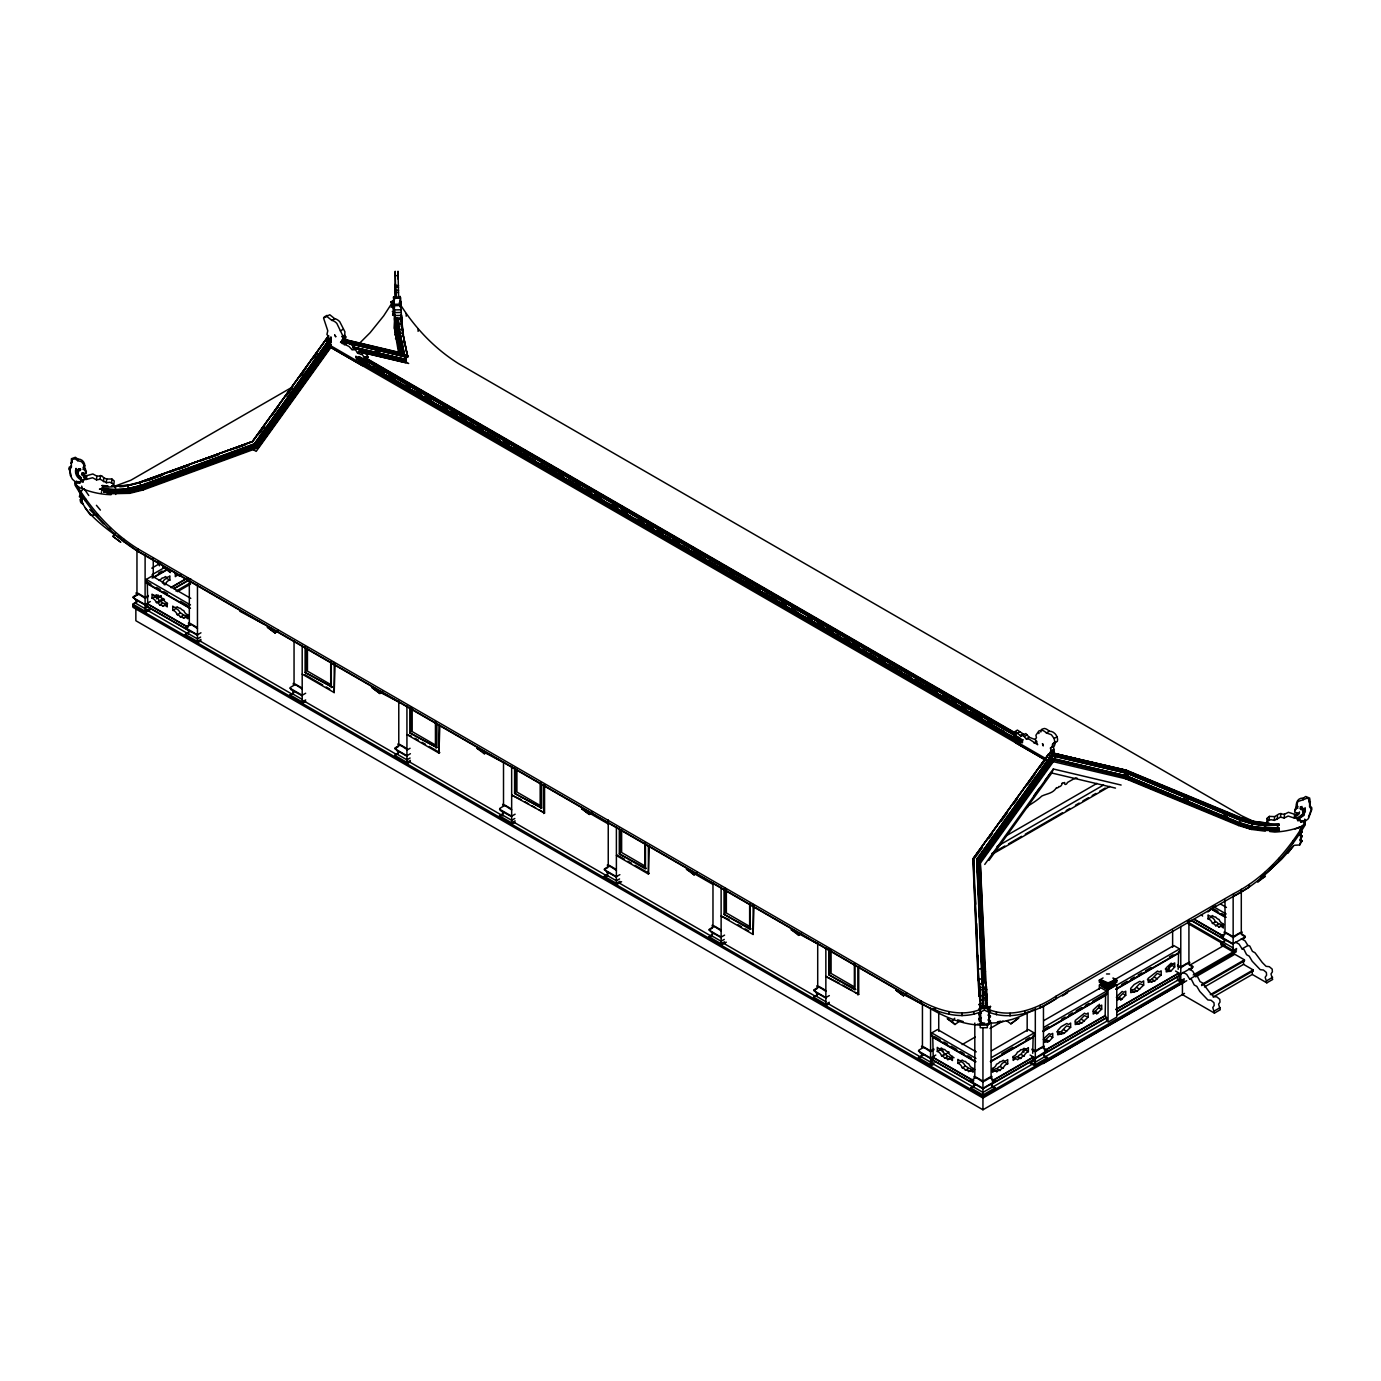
<?xml version="1.0" encoding="UTF-8"?>
<svg xmlns="http://www.w3.org/2000/svg" width="1381" height="1381" viewBox="0 0 1381 1381"><rect width="100%" height="100%" fill="white"/><g stroke="black" fill="none" stroke-linecap="round" stroke-linejoin="round"><path stroke-width="1.5" d="M395.726 297.398L395.208 271.28L395.398 296.932L393.55 296.984L393.706 303.078A72.036 2.572 88.6 0 0 394.603 320.392M398.401 297.226L398.643 298.141L398.004 271.211L397.97 278.91M401.232 314.816L401.595 319.598L400.559 297.761L393.689 298.313L393.55 296.984M985.844 989.711L985.602 1005.92L985.361 1000.258M1046.263 760.551L1015.95 743.047L1014.638 740.527L1022.492 742.581L1022.492 741.165L1018.764 738.127C1016.83 738.265 1011.375 732.5 1013.844 732.793L1015.881 732.016L1020.991 736.108L1022.924 735.244L1026.238 738.904L1029.208 739.18L1037.683 744.722L1035.215 739.059L1036.458 737.817L1035.923 735.244L1038.875 730.963L1041.395 730.169A9.771 5.645 60 0 1 1046.384 732.931L1049.301 731.257C1054.135 730.842 1058.675 736.694 1057.38 741.304L1052.581 744.135L1052.184 746.741L1050.475 748.036L1051.321 752.714L1049.836 752.593L1049.836 756.598M1055.481 742.46L1054.376 745.913L1050.475 748.036M980.924 1008.268L980.147 989.676L986.655 989.521L987.432 1008.113L980.786 1007.871A72.036 2.572 88.6 0 1 979.664 998.843L979.319 984.325M400.49 298.089L400.076 296.328L400.214 302.922A72.036 2.572 88.6 0 0 400.421 307.583M101.78 488.425L101.624 490.151L115.452 491.291L115.538 486.164L127.898 485.18L139.93 482.142L253.051 441.368M1299.452 811.924L1299.331 813.53L1294.601 812.097L1295.637 808.834L1297.916 808.075L1296.327 806.625C1295.758 802.223 1298.226 797.631 1303.301 798.114L1305.718 796.474L1309.706 798.114L1309.585 806.918L1311.76 809.577L1308.394 818.657L1304.51 821.799L1303.077 820.59L1301.161 821.125L1301.075 822.178L1302.991 821.643L1305.149 823.956L1300.729 826.753A72.036 58.762 4.3 0 1 1274.767 832.053L1269.674 831.5L1275.647 829.429L1278.53 825.234C1275.578 824.233 1264.133 825.475 1268.155 820.866L1270.848 819.675L1274.335 820.383L1280.515 817.155L1284.175 818.018L1288.145 816.05L1294.342 818.07A2.831 2.313 4.3 0 1 1297.657 820.728L1299.935 820.538L1301.075 822.178M1295.602 809.836L1295.758 807.229L1298.036 806.452M1053.013 753.232L1126.637 770.322L1240.794 817.587L1253.016 821.246L1265.6 822.852L1265.151 831.155L1251.6 829.429L1238.653 825.545L1125.826 778.832L1126.447 777.451L1239.189 824.129C1251.963 828.859 1265.807 830.602 1279.238 829.066C1265.652 830.378 1251.928 828.79 1239.12 824.008L1126.309 776.916L1052.477 759.291L978.974 861.571L1052.477 758.273L978.559 861.14L979.284 878.316M395.398 296.932L395.674 298.434M982.754 983.186L982.582 981.891L982.806 1005.989L982.789 982.668L985.585 982.599L985.792 985.136M985.43 990.142L985.43 1000.276L985.861 986.293M394.793 320.875L393.982 298.244M70.172 469.471L70.051 471.094L69.05 468.901L71.294 467.52L71.415 465.915L69.171 467.279L70.293 475.306L72.485 479.328L76.369 482.66L77.802 481.52L79.718 482.142L79.632 483.212L76.784 482.987L75.575 484.783L79.994 487.786A72.036 58.762 4.3 0 0 105.957 494.415L111.05 494.726L105.06 491.74L102.194 487.407C105.129 486.578 116.556 488.339 112.552 483.557L109.859 482.245L106.372 482.746L100.192 479.224L96.532 479.898L92.562 477.74L86.364 479.431A2.831 2.313 4.3 0 0 83.067 481.917L80.788 481.624L79.632 483.212M985.274 982.668L980.251 861.865L1053.34 760.154M71.294 467.52L71.415 458.716L75.403 457.284L77.819 459.044C82.705 458.889 85.743 463.395 84.552 467.9L82.964 469.264L85.242 470.144L86.278 473.459L81.548 474.65L86.451 478.378A2.831 2.313 4.3 0 0 83.153 480.864L83.067 481.917M77.819 474.011L78.406 471.508L77.699 475.634L82.929 480.553C77.595 479.172 74.108 473.7 76.024 468.401L76.835 474.512L80.53 477.843M75.713 485.404L75.99 481.641M84.483 465.466L81.479 461.651L77.699 460.667L77.819 459.044M76.283 483.73L76.49 481.054M78.596 476.842L78.717 475.219L81.358 477.861M78.268 473.131L77.854 471.111L80.288 470.403L80.426 468.78M83.43 474.339L83.55 472.716M84.362 466.899L84.483 465.293L83.084 467.658L85.363 468.539L85.277 471.145M86.364 479.431L86.658 475.685L92.855 473.976L96.825 476.134L101.987 475.927L103.782 477.912L103.489 481.676M96.532 479.898L96.825 476.134M100.192 479.224L100.485 475.461M106.372 482.746L106.665 479L103.782 477.912M111.637 482.798L111.913 479.034L106.665 479M113.846 485.145L114.209 480.933L111.913 479.034M1266.86 822.385L1267.085 818.173L1269.363 816.395L1274.628 816.62L1279.289 813.772L1284.468 814.255L1288.438 812.304L1294.636 814.307A2.831 2.313 4.3 0 1 1297.795 815.895M1269.087 820.141L1269.363 816.395M1274.335 820.383L1274.628 816.62M1277.218 819.434L1277.511 815.688M1280.515 817.155L1280.808 813.392M1284.175 818.018L1284.468 814.255M1294.342 818.07L1294.636 814.307M1305.097 807.574L1304.165 815.256L1297.95 819.365L1303.181 814.704L1303.025 810.181L1300.574 809.352L1300.367 806.746M1300.574 809.352L1301.006 807.143M1305.408 811.234L1304.976 809.197L1301.817 808.04L1301.955 806.435M1296.517 805.641L1297.916 801.515L1303.181 799.737L1303.301 798.114M1302.283 815.86L1302.404 814.238L1298.071 817.742M1302.594 812.166L1303.146 808.558L1300.712 807.73M1304.441 822.869L1304.717 819.123M1305.01 824.561L1305.235 819.606M101.452 491.757L101.4 492.534M1303.301 813.081L1302.732 810.561M400.024 296.984L398.194 296.863M401.198 302.163L399.834 300.851L401.198 302.163L400.076 306.271L401.198 306.996M1252.826 821.833L1265.6 822.852M982.53 969.324L977.765 859.966L1052.754 755.649L1127.742 773.395L1240.639 820.21L1252.843 823.87L1265.41 825.7L1279.099 825.165L1278.996 823.732L1265.462 824.302L1253.102 822.713L1240.431 818.035M1265.583 823.473L1269.363 823.3M1123.961 775.207L1239.344 823.145C1251.445 827.478 1264.392 829.67 1277.252 828.22M1265.272 830.413L1279.272 830.654L1279.255 828.6M1040.825 731.999L1041.775 729.272L1044.312 728.478A9.771 5.645 60 0 1 1049.301 731.257M987.985 1010.443L990.453 1006.421L989.245 1009.718C987.691 1013.343 990.142 1019.73 987.985 1024.926C968.133 1026.532 948.799 1019.023 931.795 1009.425L136.805 550.432C119.094 537.174 75.178 511.229 80.668 490.6L79.407 491.325M987.985 1015.277L990.453 1011.772L989.245 1009.718M1299.694 830.482L1302.162 826.459L1300.954 829.757C1299.4 833.382 1301.851 839.769 1299.694 844.965L1294.515 845.258M1299.694 835.315L1302.162 831.811L1300.954 829.757M1296.638 804.018L1296.966 805.9M328.419 340.106L328.419 336.101L326.917 334.495L327.78 330.801L323.568 318.079L326.883 316.439L331.872 320.409A9.771 5.645 60 0 1 336.843 323.396L342.333 334.806L343.04 339.415L340.572 342.246L349.048 346.493L352.017 349.635L355.314 349.807L358.145 353.398L362.374 354.71L365.326 359.008L361.632 359.025L355.763 356.229L355.763 357.644L363.617 364.67L362.288 365.672L330.197 347.132M341.78 336.74L344.698 335.065L345.941 337.741L344.318 340.537L340.572 342.246M979.405 983.807C978.577 985.706 980.752 982.323 982.668 983.721M394.776 756.771L394.776 755.372L398.557 752.559L394.966 748.019C401.301 744.031 399.402 744.825 406.929 749.451M77.733 470.524L78.993 468.832M1252.532 822.903L1253.016 821.246L1251.6 829.429L1240.017 825.251M395.553 297.467L395.38 284.037L395.501 286.091M1051.062 753.301L1054.238 751.04L1053.375 746.361M81.669 486.129L82.774 489.478L81.583 490.98M981.408 1008.285L980.044 1007.509C979.302 994.941 980.873 1020.024 981.408 1022.769L984.601 1023.114M302.197 695.782L290.787 689.533L290.234 687.565C296.57 683.56 294.671 684.355 302.197 688.981M511.66 816.706L500.25 810.457L499.698 808.489C506.033 804.502 504.134 805.296 511.66 809.905M920.022 1052.805L918.624 1050.354C924.959 1046.366 923.06 1047.161 930.587 1051.77L933.849 1049.888M942.55 1051.718L942.55 1050.354L940.064 1048.973M970.791 1089.333L970.791 1087.935L974.572 1085.121L970.981 1080.581C977.334 1076.593 975.418 1077.387 982.944 1082.014M1169.362 968.34L1169.362 965.768L1172.97 964.525M982.53 995.632L980.51 995.666M79.718 482.142L80.875 480.553L83.153 480.864M82.774 499.128C79.96 496.677 79.597 501.89 81.41 503.167L82.774 503.944C81.669 500.509 81.721 497.816 82.239 494.605M1038.823 733.553L1039.151 732.62M1279.03 824.992L1265.41 825.475M988.969 860.398L1051.77 773.015L1053.34 768.993L1121.13 785.047M1238.653 825.545L1239.344 823.145L1252.049 826.943M1241.018 819.019C1232.577 828.669 1273.351 827.84 1277.201 827.737L1265.307 828.082L1252.17 826.39L1239.534 822.61L1126.413 775.777L1127.414 773.533L1240.483 820.4L1252.757 824.077L1265.41 825.631M987.985 1020.093L990.453 1016.606L989.245 1014.534M987.985 1024.926L990.453 1021.422L989.245 1019.368M1299.694 840.131L1302.162 836.644L1300.954 834.573M391.047 302.059L392.308 301.334L393.585 305.892L392.325 306.617L391.116 301.921L392.377 301.196L394.707 304.597M190.492 631.669L146.265 606.155L147.715 603.86L186.418 626.197M931.743 1063.128L933.211 1057.363L973.743 1080.753M403.735 354.037L399.316 328.868L402.354 330.128L407.637 357.282L343.696 342.367M343.679 339.45L404.305 353.916L399.817 332.493L402.855 333.805L407.671 355.987L342.246 340.503M407.395 355.452L342.212 339.691M405.306 360.337L354.434 347.857M406.722 357.178L405.721 359.423L352.621 346.855M407.084 357.368L343.834 342.074M407.671 355.987L342.402 340.175M405.738 360.959L354.244 348.254M405.427 357.316L405.669 362.599L360.562 351.931M1053.548 760.051L1055.878 755.303L1053.151 752.921M1125.411 771.703L1125.895 770.633L1241.087 818.588L1253.154 822.282L1269.346 823.715L1253.137 822.196L1241.087 818.588L1128.346 771.979L1052.408 753.888L977.109 859.293L982.616 984.998M1126.637 770.322L1052.685 753.042M1128.139 771.824L1050.043 752.196M1279.22 828.704C1265.531 830.033 1251.98 828.531 1239.171 823.542L1126.171 776.295L1052.477 758.842L1126.603 775.915L1052.477 758.273M977.8 872.291L977.265 859.448L1052.736 754.44L1128.346 771.979M395.501 338.759L396.14 337.396C393.999 334.133 396.054 293.825 394.414 328.436L398.453 352.19M400.041 353.001L396.295 333.46L400.197 352.673M401.181 352.017L397.452 336.498L400.594 352.379M396.295 319.546L397.797 336.636L398.816 334.426L396.83 318.994M397.383 337.551L397.676 323.275L401.836 324.172L403.407 334.789L402.51 335.687M399.817 332.493L404.305 353.916M407.637 357.282L402.855 333.805M402.976 334.616L401.836 324.172M1075.35 1021.767L1076.11 1022.561L1078.768 1021.37L1084.223 1015.622L1088.159 1017.089L1088.159 1012.998L1086.174 1014.172L1084.517 1013.222L1075.247 1020.455L1075.247 1024.547L1081.686 1023.062L1088.159 1017.089M1147.421 979.388L1149.13 980.406L1151.789 979.215L1157.243 973.467L1161.179 974.934L1161.179 970.826L1159.194 972L1157.537 971.05L1148.267 978.283L1148.267 982.392L1154.706 980.907L1161.179 974.934M1043.311 1039.444L1044.985 1040.307L1049.802 1035.75L1052.719 1037.424L1052.719 1033.368L1050.786 1034.455L1049.146 1033.627L1044.243 1038.253L1044.243 1042.327L1049.111 1041.291L1052.719 1037.424M1056.758 1031.814L1061.126 1031.693L1066.65 1025.859L1070.638 1027.291L1070.638 1023.062L1068.531 1024.512L1066.805 1023.476L1061.178 1026.653L1057.691 1030.537L1057.691 1034.766L1064.043 1033.368L1070.638 1027.291M1093.2 1011.358L1095.168 1011.341L1098.793 1007.474L1101.693 1009.148L1101.693 1005.092L1099.759 1006.179L1098.119 1005.351L1093.217 1009.977L1093.217 1014.051L1095.202 1012.86L1096.877 1013.723L1101.693 1009.148M1116.331 997.289L1118.006 998.152L1122.822 993.595L1125.739 995.269L1125.739 991.195L1123.806 992.283L1122.166 991.472L1117.264 996.098L1117.264 1000.172L1119.231 998.981L1120.923 999.827L1125.739 995.269M1130.694 989.763L1134.146 989.538L1139.67 983.686L1143.658 985.136L1143.658 980.907L1141.552 982.34L1139.826 981.321L1134.198 984.498L1130.711 988.382L1130.711 992.611L1137.064 991.213L1143.658 985.136M1165.305 969.013L1166.98 969.876L1171.813 965.319L1174.713 966.993L1174.713 962.92L1172.78 964.007L1171.14 963.196L1166.237 967.822L1166.237 971.896L1171.105 970.86L1174.713 966.993M394.983 334.858L396.295 333.46M403.321 352.12L398.177 329.127L398.47 334.271M400.766 352.932L396.934 332.683M398.764 328.989L398.263 323.154M397.348 317.751L397.797 324.708C395.087 346.562 397.314 325.795 395.587 318.062M402.406 332.079L402.907 331.06C398.816 289.855 404.564 346.545 401.129 320.513M1305.252 811.665L1300.591 816.775M164.218 584.767A3.901 2.261 -60 0 1 165.288 584.526L166.117 582.868A4.972 2.883 -60 0 1 169.846 580.141L169.846 575.912A5.714 3.297 -60 0 1 166.221 577.154L165.375 576.567A5.576 3.211 -60 0 1 162.164 577.983A6.163 3.556 -60 0 1 158.763 580.383M1000.224 1066.564L1001.052 1064.924A4.972 2.883 -60 0 1 1004.781 1062.196L1007.698 1063.871A4.972 2.883 -60 0 0 1003.97 1066.598L1003.141 1068.238A3.901 2.261 -60 0 0 999.999 1070.482A3.936 2.261 -60 0 0 996.875 1071.691L993.975 1070.016A3.936 2.261 -60 0 1 997.099 1068.79A3.901 2.261 -60 0 1 1000.224 1066.564L1003.141 1068.238M326.468 316.404L329.783 314.764L334.772 318.735A9.771 5.645 60 0 1 339.761 321.721L344.922 331.803L344.698 335.065M1012.791 1057.259A5.006 2.883 -60 0 1 1013.896 1057.397L1014.655 1058.122A4.247 2.451 -60 0 1 1017.849 1056.776A3.746 2.158 -60 0 1 1021.06 1054.428L1021.888 1052.874A5.628 3.245 -60 0 1 1025.444 1050.009L1028.362 1051.683A5.628 3.245 -60 0 0 1024.806 1054.566L1023.977 1056.102A3.746 2.158 -60 0 0 1020.749 1058.45A4.247 2.451 -60 0 0 1017.573 1059.814L1016.796 1059.089A5.006 2.883 -60 0 0 1013.188 1060.384L1013.171 1056.413A5.541 3.194 -60 0 0 1016.709 1053.548L1017.521 1052.011A5.006 2.883 -60 0 0 1020.801 1049.612A4.471 2.572 -60 0 0 1024.063 1048.248L1024.806 1048.973A4.764 2.745 -60 0 0 1028.362 1047.644L1028.362 1051.683M397.676 323.275L398.315 330.715M395.605 327.47L395.743 318.493M396.399 326.486L396.14 333.77M1020.991 736.108L1025.841 733.57L1029.156 737.23L1035.405 739.698M394.483 318.39L394.414 328.436M80.823 495.192L79.407 496.901M394.638 299.004L383.676 315.869L370.091 332.735L359.785 343.023M921.524 1003.814L138.324 551.675C111.896 535.396 90.801 511.609 75.023 485.076L75.023 482.487C90.801 509.019 111.896 532.79 138.324 549.086L921.11 1001.018C940.047 1011.375 964.128 1018.211 984.411 1007.509C1007.854 1019.799 1035.37 1009.891 1055.895 996.288L1233.613 893.68C1264.219 878.074 1287.679 851.49 1305.114 822.351L1305.114 824.958C1287.679 854.079 1264.219 880.681 1233.613 896.286M392.584 314.833L394.724 311.536M1308.895 802.085L1309.585 799.737L1307.272 798.097L1303.181 799.737M1308.515 817.034L1311.881 807.954L1309.706 805.296L1310.189 804.001M112.914 536.346L120.665 542.129L112.914 536.346L115.4 532.893M959.381 1021.301L954.996 1024.495L952.286 1021.629L954.737 1018.211M252.654 441.022L328.592 335.997L252.861 441.35L139.792 482.608L127.794 485.646L139.982 482.539L252.861 441.35M252.723 441.212L328.592 335.652M258.282 434.704L264.548 425.987M272.057 415.526L278.323 406.825M285.832 396.364L292.099 387.647M299.625 377.186L305.874 368.468M312.141 359.751L317.164 352.776M325.933 340.572L328.246 337.344M259.663 433.099L264.669 426.125M287.213 394.759L292.237 387.785M301.006 375.58L303.509 372.093M313.522 358.145L317.285 352.915M326.054 340.71L328.246 337.672M101.762 488.581L115.417 489.703L128.053 488.684L140.327 485.594L254.501 443.733L330.957 337.016M254.501 443.733L330.957 337.361M115.4 490.1C68.739 487.079 139.291 492.879 140.379 485.974L254.708 444.061L330.283 338.915M128.174 489.254L140.517 486.147L254.864 444.216L330.335 339.208M330.663 339.398L255.589 445.062L329.282 342.523L325.605 340.399M255.364 444.751L331.285 339.105M331.285 339.415L255.485 444.889L140.931 486.699L128.433 489.858M103.558 490.963L115.59 491.964L129.02 490.876L141.898 487.631L256.314 445.683L331.008 341.746M331.285 341.901L256.503 445.959L141.932 487.959L141 486.526M330.111 343.541L256.728 446.201L141.932 487.959M142.26 488.097L129.054 491.204L142.329 488.615L257.039 446.564L330.249 343.817M103.489 492.016C116.764 493.828 129.849 492.879 142.467 488.788L257.177 446.719L330.836 344.232M109.531 493.207L129.4 492.603L142.536 489.288L257.47 447.151L331.25 344.473M107.494 493.794L129.745 493.328L143.089 489.979L258.092 447.807L330.629 346.873M331.112 347.149L256.193 451.38L253.068 449.567M980.579 997.013L979.181 996.184L978.093 980.355L972.88 858.965L1048.749 753.715M1049.025 753.629L973.173 858.861L978.076 970.36L977.852 955.341M1049.059 753.905L972.88 858.965M975.038 857.791L982.53 847.382M988.761 838.699L992.507 833.485M1001.242 821.332L1007.474 812.667M1013.706 803.984L1017.452 798.77M1027.429 784.891L1034.921 774.465M1039.91 767.525L1046.142 758.842M982.892 983.376L976.695 859.258L1052.408 753.56M1052.754 758.998L979.146 861.433L983.945 981.736L982.184 969.427L977.713 859.5L1053.064 754.63L1128.432 772.48L1127.949 773.55L1052.754 755.959M982.409 969.186L978.197 860.018L1052.754 755.649M984.705 981.805L979.543 861.64L1052.477 759.291M984.187 970.947L979.699 861.796L1052.926 759.913L1126.447 777.451M979.681 864.161L1053.34 761.673L1053.962 760.292L1052.926 759.913M984.757 864.437L1053.34 768.993M1033.713 796.008L1039.858 787.567M1044.761 780.835L1050.889 772.393M1287.99 853.182L1293.048 846.26M80.875 493.811L81.41 498.334M1299.331 813.53L1294.429 817A2.831 2.313 4.3 0 1 1297.726 819.658L1300.004 819.468L1301.161 821.125M1293.945 845.604L1281.361 859.483L1267.948 871.722A141.691 81.807 -60 0 1 1261.026 877.142M156.519 598.836L157.071 596.851L153.705 595.28M1010.892 1023.839L1018.626 1018.056L1010.892 1023.839L1006.507 1020.645M1309.551 803.5L1310.396 801.86L1309.015 800.479M1295.723 808.213L1294.722 810.474M162.854 606.311L163.614 605.586A5.006 2.883 60 0 1 167.239 606.898L167.239 602.927A5.541 3.194 60 0 1 163.718 600.045L162.889 598.508A5.006 2.883 60 0 1 159.626 596.109A4.471 2.572 60 0 1 156.364 594.745L155.604 595.47A4.764 2.745 60 0 1 152.065 594.158L152.065 598.197A5.628 3.245 60 0 1 155.621 601.063L156.45 602.599A3.746 2.158 60 0 1 159.661 604.964A4.247 2.451 60 0 1 162.854 606.311L166.531 603.911A5.006 2.883 60 0 1 167.619 603.756M183.535 618.205L184.312 617.497A5.006 2.9 60 0 1 187.851 618.74L187.851 614.683A4.506 2.607 60 0 1 184.519 612.111L183.811 610.626A6.163 3.556 60 0 1 180.41 608.227A5.576 3.211 60 0 1 177.2 606.794L176.354 607.381A5.714 3.297 60 0 1 172.729 606.138L172.729 610.367A4.972 2.883 60 0 1 176.457 613.112L177.286 614.752A3.901 2.261 60 0 1 180.41 616.979A3.936 2.261 60 0 1 183.535 618.205L187.212 615.822A5.006 2.9 60 0 1 188.282 615.684M1184.207 981.839L982.944 1098.033L132.939 607.295L132.939 604.205L136.736 601.408L133.128 596.851C139.481 592.863 137.582 593.657 145.109 598.284L148.371 596.402M185.313 635.847L185.313 634.449L189.093 631.635L185.503 627.095C191.855 623.107 189.939 623.901 197.466 628.51M290.045 696.3L290.045 694.902L293.704 692.744L292.72 690.31M499.508 817.241L499.508 815.843L503.167 813.668L502.183 811.234M607.709 875.692L604.239 877.712L604.239 876.314L608.02 873.5L604.429 868.96C610.765 864.972 608.866 865.766 616.392 870.375M708.971 938.165L708.971 936.767L712.751 933.97L709.161 929.413C715.496 925.425 713.597 926.219 721.124 930.846M813.702 998.636L813.702 997.237L817.483 994.424L813.892 989.884C820.228 985.896 818.329 986.69 825.855 991.316M918.434 1059.106L918.434 1057.708L922.076 1055.533L921.11 1053.099L930.587 1058.571L933.746 1056.741M1189.662 969.669L1192.2 968.34L1192.752 966.372C1186.4 962.384 1188.316 963.178 1180.772 967.788L1177.527 965.906M1233.147 937.164L1233.147 951.906L1220.977 944.897L1220.977 943.482L1224.774 940.685L1221.167 936.145C1227.519 932.14 1225.62 932.952 1233.147 937.561C1240.673 932.952 1238.774 932.158 1245.11 936.145L1244.557 938.113L1242.02 939.425M275.164 633.05L267.413 627.267L275.164 633.05L278.272 630.271M379.896 693.521L372.145 687.738L379.896 693.521L383.003 690.742M589.359 814.445L581.608 808.662L589.359 814.445L592.466 811.665M712.976 884.427L686.34 869.132L694.091 874.915L697.198 872.136M818.588 944.38L791.071 929.603L798.822 935.386L801.929 932.607M903.554 995.839L895.803 990.073L903.554 995.839L906.661 993.077M1269.294 868.58L1273.368 865.041M947.867 1059.641L948.678 1058.951A4.972 2.883 60 0 1 952.424 1060.522L952.424 1056.292A5.714 3.297 60 0 1 948.799 1053.358L947.953 1051.787A5.576 3.211 60 0 1 944.725 1049.491A6.163 3.556 60 0 1 941.324 1047.972L940.616 1048.628A4.506 2.607 60 0 1 937.302 1047.368L937.302 1051.442A5.006 2.9 60 0 1 940.841 1054.29L941.6 1055.861A3.936 2.261 60 0 1 944.725 1058.26A3.901 2.261 60 0 1 947.867 1059.641L951.595 1057.259A4.972 2.883 60 0 1 954.047 1057.742M982.651 1003.452L980.803 1003.504M985.464 1003.383L987.346 1003.314M1304.147 821.66L1305.287 820.815M85.242 472.682L86.399 471.836L85.398 469.523M1298.226 813.357L1294.549 815.377A2.831 2.313 4.3 0 1 1295.861 815.481M968.702 1071.552L969.531 1070.966A5.628 3.245 60 0 1 973.087 1072.191L973.087 1068.169A4.764 2.745 60 0 1 969.531 1065.39L968.789 1063.802A4.471 2.572 60 0 1 965.526 1061.385A5.006 2.883 60 0 1 962.246 1060.021L961.435 1060.608A5.541 3.194 60 0 1 957.896 1059.4L957.896 1063.37A5.006 2.883 60 0 1 961.521 1066.253L962.298 1067.876A4.247 2.451 60 0 1 965.474 1070.189A3.746 2.158 60 0 1 968.685 1071.552L972.431 1069.291A5.628 3.245 60 0 1 974.744 1069.636M1223.273 927.756L1223.273 923.716A4.764 2.745 60 0 1 1219.734 920.937L1218.974 919.349A4.471 2.572 60 0 1 1215.712 916.949A5.006 2.883 60 0 1 1212.449 915.568L1211.62 916.155A5.541 3.194 60 0 1 1208.099 914.964L1208.099 918.935A5.006 2.883 60 0 1 1211.724 921.8L1212.483 923.423A4.247 2.451 60 0 1 1215.677 925.753A3.746 2.158 60 0 1 1218.888 927.1L1219.716 926.53A5.628 3.245 60 0 1 1223.273 927.756M1218.888 927.1L1222.634 924.838A5.628 3.245 60 0 1 1223.721 924.769M1115.744 980.752L1116.78 980.13L1108.045 984.653L1099.328 980.13L1100.346 980.752M980.044 1007.509L978.853 1009.01L980.303 1010.288M981.408 1017.952C978.594 1015.501 978.231 1020.714 980.044 1021.975L981.408 1022.769M324.138 317.026L327.038 315.351M331.872 320.409L334.772 318.735M340.33 330.922L343.248 329.248M391.116 302.456L392.377 301.731M1045.71 760.137L329.99 346.924L330.473 344.663M342.92 338.276L345.837 336.601M79.407 492.068L80.581 490.738M392.325 311.45L393.585 310.725L392.774 307.946M342.125 340.831L345.043 339.156M342.264 343.679L345.181 342.005L350.291 343.783L354.917 347.96L358.231 348.133L360.165 351.223L366.69 354.416L368.244 357.334L365.326 359.008M79.407 496.159L80.668 496.159M344.301 344.853L347.218 343.179M80.616 501.061L81.876 500.336M352.017 349.635L354.917 347.96M353.916 349.462L356.833 347.788M292.772 386.818L130.832 480.243L115.4 485.974M357.265 352.897L360.165 351.223M358.145 353.398L361.045 351.723M360.959 354.485L363.876 352.811M356.661 358.732L359.578 357.058M358.784 359.768L361.701 358.076M364.411 357.852L367.329 356.177M151.789 568.161L161.007 562.827M152.083 574.703L164.978 567.263M190.492 608.227L146.265 582.696L146.265 579.416L152.083 576.05L190.785 598.387M158.435 573.15L162.129 571.026M152.083 578L167.222 569.265M154.758 576.965L167.653 569.507M146.265 582.696L147.284 582.109L150.978 584.232M147.284 582.109L147.715 603.86M138.152 594.538L132.939 597.541L145.109 604.567L150.322 601.546M138.152 601.201L132.939 604.205L145.109 611.231L148.578 609.228M136.961 550.018L136.961 592.708L145.109 597.403L148.371 595.522M152.065 598.197L154.983 596.506A5.628 3.245 60 0 1 158.522 599.389L159.367 600.925A3.746 2.158 60 0 1 162.578 603.273A4.247 2.451 60 0 1 165.755 604.636M170.899 587.46L187.488 577.879M154.603 597.196L158.297 595.073M171.192 587.633L187.764 578.052M148.268 603.255L145.109 605.085L135.631 599.596M157.33 598.077L161.007 595.953M173.902 588.513L190.492 578.932M157.607 598.249L161.301 596.126M174.196 588.686L190.785 579.105M148.268 606.846L145.109 608.676L135.631 603.204M156.45 602.599L163.148 598.56M176.043 591.103L190.785 582.592M158.901 602.392L164.477 599.164M177.51 591.638L190.543 584.111M1184.259 980.13L982.944 1096.359L132.939 605.603L145.109 612.629L150.322 609.625M159.661 604.964L162.578 603.273M172.729 610.367L175.646 608.693A4.972 2.883 60 0 1 179.375 611.42L180.186 613.078A3.901 2.261 60 0 1 183.328 615.305A3.936 2.261 60 0 1 186.452 616.513M177.286 614.752L180.186 613.078M180.41 616.979L183.328 615.305M190.526 624.764L185.313 627.768L197.466 634.794L200.953 632.791M188.783 632.429L185.313 634.449L197.466 641.457L200.953 639.455M240.639 610.713L239.776 611.213L263.909 624.16M200.625 637.073L197.466 638.902L187.989 633.43M200.953 640.853L197.466 642.856L197.466 628.113M305.115 672.461L332.165 687.065L305.115 672.461L305.115 646.809M293.514 692.899L290.045 694.902L302.197 701.928L305.667 699.925M305.667 693.245L302.197 695.264L290.045 688.239M305.667 701.324L302.197 703.326L302.197 688.584M302.197 674.135L334.202 692.606L335.082 664.157M399.661 702.515L380.88 692.692M409.846 707.279L409.846 732.931L436.897 747.535L436.897 724.024M398.246 746.689L394.776 748.709L406.929 755.718L410.399 753.715M398.246 753.37L394.776 755.372L406.929 762.398L410.399 760.396M406.929 750.09L410.071 748.278M410.088 758.014L406.929 759.843L397.452 754.371M410.399 761.794L406.929 763.797L406.929 749.037M409.846 732.931L436.897 747.535M411.365 736.159L406.929 734.606L438.934 753.077L439.814 726.769M504.393 762.985L483.816 752.127M514.578 767.732L514.578 793.385L541.628 808.006L541.628 784.494M502.977 813.841L499.508 815.843L511.66 822.869L515.13 820.849M515.13 814.186L511.66 816.188L499.508 809.162M514.82 818.484L511.66 820.297L502.183 814.825M515.13 822.247L511.66 824.267L511.66 809.508M514.578 793.385L541.628 808.006M521.431 799.703L511.66 795.076L544.546 813.046L544.546 785.099M619.309 828.203L619.309 853.855L646.36 868.459M607.709 867.631L604.239 869.633L616.392 876.659L619.862 874.656M607.709 874.294L604.239 876.314L616.392 883.322L619.862 881.32M619.551 878.937L616.392 880.767L606.915 875.295M621.605 881.717L616.392 884.72L616.392 869.978M616.392 855.53L648.397 874.018L649.26 845.552M1012.929 732.897L1017.383 730.083L1023.908 734.416M1017.279 733.415L1020.196 731.723M1020.11 735.59L1023.028 733.915M1024.339 736.522L1027.24 734.847M1019.471 741.2L1022.372 739.525M1020.404 741.528L1023.304 739.836M1026.238 738.904L1029.156 737.23M724.041 888.673L724.041 914.326L751.091 928.93M712.441 928.101L708.971 930.103L721.124 937.129L724.593 935.11M1033.955 743.03L1036.855 741.338M712.441 934.764L708.971 936.767L721.124 943.793L724.593 941.79M1052.581 744.135L1054.808 741.735L1054.117 738.49L1057.035 736.815M724.283 939.408L721.124 941.238L711.647 935.766M1050.751 750.971L1053.668 749.279M726.337 942.187L721.124 945.191L721.124 930.449M729.116 919.608L721.124 916L753.128 934.471L753.991 906.022M1005.454 836.23L1096.963 783.39M997.065 846.484L1103.54 785.029M991.834 853.51L1004.85 846.001M1008.562 843.843L1021.577 836.334M1025.289 834.193L1062.455 812.736M1066.167 810.595L1069.878 808.437M1075.454 805.227L1079.182 803.086M1082.894 800.928L1088.47 797.717M1092.181 795.577L1095.893 793.419M1099.621 791.278L1105.197 788.05M992.697 853.993L1109.772 786.41M828.773 949.127L828.773 974.779L855.823 989.4M817.172 988.554L813.702 990.574L825.855 997.583L829.325 995.58M817.172 995.235L813.702 997.237L825.855 1004.263L829.325 1002.261M829.325 1003.659L825.855 1005.661L825.855 990.902M839.182 983.151L825.855 976.471L858.723 994.441L858.723 966.493M923.319 1004.85L904.538 995.01M931.795 1009.425L933.055 1008.7L937.647 1011.168M975.97 1061.73L931.743 1036.199L931.743 1032.902L937.561 1029.535L976.263 1051.873M931.743 1036.199L932.762 1035.612L932.762 1037.286L975.141 1061.747M932.762 1037.286L933.211 1057.363M989.245 1007.353L990.505 1006.611M1300.954 827.392L1302.214 826.667M989.193 1007.681L990.453 1006.939M1300.902 827.72L1302.162 826.977M989.193 1012.497L990.453 1011.772M1300.902 832.536L1302.162 831.811M989.193 1016.589L990.453 1015.864L989.193 1017.331M1300.902 836.627L1302.162 835.902L1300.902 837.369M923.63 1054.687L918.434 1057.708L930.587 1064.716L934.057 1062.714M922.439 1003.504L922.439 1046.194L930.587 1050.906L933.849 1049.025M937.302 1051.442L940.202 1049.75A5.006 2.9 60 0 1 943.758 1052.598L944.518 1054.186A3.936 2.261 60 0 1 947.642 1056.569A3.901 2.261 60 0 1 950.767 1057.967M989.193 1021.422L990.453 1020.68L989.193 1022.147M1300.902 841.461L1302.162 840.718L1299.694 844.965M1300.902 842.186L1302.248 840.96L1300.954 839.406M935.8 1055.049L930.587 1058.053L918.434 1051.027M941.6 1055.861L944.518 1054.186M943.586 1055.291L949.161 1052.08M962.143 1044.571L975.141 1037.079M990.004 1028.5L1002.986 1020.991M934.057 1064.112L930.587 1066.132L930.587 1051.373M944.725 1058.26L947.642 1056.569M1068.428 991.04L1062.352 995.839L1067.392 992.939M1103.056 977.938L1099.328 980.13L1108.045 985.171L1116.78 980.13L1113.034 977.938M957.896 1063.37L960.813 1061.696A5.006 2.883 60 0 1 964.439 1064.578L965.198 1066.184A4.247 2.451 60 0 1 968.392 1068.514A3.746 2.158 60 0 1 971.603 1069.878M1208.099 918.935L1210.999 917.243A5.006 2.883 60 0 1 1214.624 920.126L1215.401 921.748A4.247 2.451 60 0 1 1218.577 924.062A3.746 2.158 60 0 1 1221.788 925.425M1100.381 984.239L1108.045 988.675L1115.71 984.929L1108.045 989.366L1100.381 984.929L1103.454 982.478M1108.045 982.858L1115.192 979.854L1108.045 983.98L1100.899 979.854L1108.045 982.858L1108.045 983.98M962.298 1067.876L965.198 1066.184M991.489 1050.82L1028.344 1029.535L1034.162 1032.902L1034.162 1036.199L990.332 1061.506M1043.829 1020.594L1100.778 987.726L1106.595 991.075L1106.595 994.372L1042.69 1031.262M1115.019 979.492L1173.798 945.553L1179.616 948.92L1179.616 952.217L1115.71 989.107M1212.483 923.423L1215.401 921.748M1108.045 985.775L1116.78 980.752L1116.78 982.271L1108.045 987.311L1099.328 982.271L1099.328 980.752L1108.045 985.775L1108.045 987.674L1115.744 982.271L1108.045 986.725L1100.346 982.271L1108.045 987.139M1108.045 987.001L1114.001 983.548M965.474 1070.189L968.392 1068.514M1215.677 925.753L1218.577 924.062M1108.045 989.97L1116.78 984.929L1116.78 1017.107L1108.045 1022.147L1108.045 989.97L1099.328 984.929L1099.328 989.228M991.782 1057.363L1034.162 1032.902M1044.14 1027.136L1106.595 991.075M1117.16 984.981L1179.616 948.92M1001.812 1053.686L1012.877 1047.299M1025.772 1039.858L1029.449 1037.735M1044.951 1028.776L1048.628 1026.653M1061.488 1019.23L1065.165 1017.107M1068.842 1015L1072.502 1012.877M1076.179 1010.754L1081.703 1007.578M1085.362 1005.454L1089.039 1003.331M1092.716 1001.208L1105.577 993.785L1106.595 994.372M1121.648 984.498L1127.155 981.321M1130.832 979.198L1134.509 977.075M1138.186 974.951L1141.863 972.828M1145.522 970.722L1151.046 967.529M1169.414 956.929L1173.09 954.806M990.764 1061.747L1033.143 1037.286L1033.143 1035.612M1043.121 1031.521L1105.577 995.459L1105.577 993.785M1116.141 989.366L1178.597 953.304L1178.597 951.63L1179.616 952.217M1168.619 967.045L1172.089 965.043M1224.464 934.816L1220.977 936.819L1233.147 943.844L1245.299 936.819L1241.83 934.816M974.261 1085.932L970.791 1087.935L982.944 1094.96L995.114 1087.935L991.334 1085.121L994.924 1080.581L990.16 1077.957M974.813 1023.062L974.813 1076.438L982.944 1081.133L991.092 1076.438L991.092 1023.062M1032.056 1049.025L1035.318 1050.906L1043.466 1046.194L1043.466 1005.644M1177.527 965.043L1180.772 966.924L1188.92 962.212L1188.92 919.522M1224.464 941.479L1220.977 943.482L1233.147 950.508L1236.616 948.505M1224.999 899.963L1224.999 931.985L1233.147 936.681L1241.295 931.985L1241.295 889.295M984.584 1081.064L990.47 1077.56M1189.576 965.302L1224.93 944.897M992.162 1080.753L1032.695 1057.363L1034.162 1059.641L991.782 1084.102M1044.519 1050.527L1105.145 1015.536L1106.595 1017.814L1106.595 1021.319L1044.14 1057.363M1115.71 1009.442L1178.166 973.381L1179.616 979.146M992.456 1080.926L1032.988 1057.518M1044.813 1050.699L1105.421 1015.708M1115.986 1009.597L1178.442 973.536M1182.93 972.379L1186.659 974.313L1189.68 979.129L1191.51 979.578L1194.22 984.964L1196.826 986.397L1199.778 991.454L1207.874 999.948L1211.068 1000.276L1213.968 1002.71L1214.192 1005.437L1212.777 1007.543L1214.434 1013.102L1220.252 1009.735L1218.594 1004.194L1220.01 1002.071L1219.786 999.343L1216.885 996.927L1213.692 996.581L1209.86 992.732L1202.644 983.03L1200.037 981.598L1197.327 976.212L1195.497 975.78L1189.68 979.129M1188.937 968.91L1192.718 971.171L1195.497 975.78M1235.339 942.118L1239.05 944.069L1242.071 948.885L1243.901 949.317L1246.611 954.72L1249.218 956.153L1252.17 961.193L1260.266 969.686L1263.46 970.032L1266.36 972.448L1266.584 975.193L1265.169 977.299L1266.826 982.84L1272.643 979.492L1270.986 973.933L1272.402 971.827L1272.177 969.099L1269.277 966.683L1266.084 966.337L1262.251 962.471L1255.036 952.786L1252.429 951.354L1249.719 945.968L1247.889 945.519L1242.071 948.885M1241.329 938.666L1245.11 940.91L1247.889 945.519M1033.868 1059.469L982.944 1088.798L932.037 1059.469M1106.302 1017.659L1035.318 1058.571L1032.159 1056.741M1116.866 1011.548L1179.322 975.487M1044.14 1053.876L1106.595 1017.814M1117.16 1011.721L1179.616 975.659M992.438 1086.933L982.944 1092.406L973.467 1086.933M1047.471 1059.106L1047.471 1057.708L1044.796 1056.689L1035.318 1062.162L1032.159 1060.349M991.782 1087.607L1032.315 1064.199M1117.16 1015.208L1177.769 980.217M1184.259 978.732L1180.772 980.752L1177.303 978.732M1193.201 974.969L1236.616 949.904M1195.394 975.383L1236.392 951.716M1043.138 1063.612L1186.728 980.717M1195.704 976.885L1234.821 954.288L1244.436 959.83L1244.436 960.848L1201.574 985.585M135.856 607.295L135.856 620.725L982.944 1109.789L1184.535 993.405M1201.574 984.584L1244.436 959.83M1204.439 986.966L1243.556 964.37L1253.154 969.911L1253.154 970.929L1212.173 994.579M1210.308 994.648L1253.154 969.911M1213.157 997.047L1252.291 974.451L1252.291 970.411L1253.154 970.929M1214.434 1010.909L1220.252 1007.56M1266.826 980.665L1272.643 977.299M72.105 461.116L70.88 463.325M979.457 995.736L979.164 988.226L979.181 996.184M973.605 858.913L979.112 989.918L978.145 969.22L981.321 968.547M921.11 1001.018L921.11 1003.624C940.047 1013.982 964.128 1020.818 984.411 1010.115C1007.854 1022.389 1035.37 1012.497 1055.895 998.895L1055.895 996.288M251.031 442.093L139.93 482.142L140.569 486.544L255.589 445.062M144.435 481.589L162.578 474.926M170.64 471.974L188.783 465.328M200.866 460.891L219.009 454.245M231.093 449.809L245.197 444.63M148.578 480.243L162.699 475.064M178.822 469.16L188.904 465.466M209.049 458.078L219.13 454.384M235.253 448.462L245.335 444.768M368.244 357.334L364.549 357.351M979.112 989.918L978.646 979.647L981.684 978.628L983.307 979.474M1298.261 827.633L1302.162 826.459M1295.05 828.945L1300.902 827.184M986.552 1007.595L990.453 1006.421M983.773 970.791L980.838 914.809M983.427 970.878L985.499 971.706L986.466 990.142M1025.841 1048.973L1023.356 1050.354L1023.908 1052.322M127.794 485.646L127.984 488.529L140.327 485.594M127.984 488.529L128.191 489.668L140.569 486.544L255.312 444.613L256.314 445.683M141.052 486.837L128.502 490.013L115.486 491.049L101.642 489.927L115.4 490.704L128.485 489.685L129.054 491.204M1300.246 808.368L1301.817 808.04M997.41 1021.854L1000.707 1021.198M136.149 592.708L136.149 593.571M188.507 622.935L188.507 623.815M293.238 683.405L293.238 684.268M397.97 743.876L397.97 744.739M502.701 804.329L502.701 805.209M607.433 864.799L607.433 865.68M712.164 925.27L712.164 926.133M816.896 985.741L816.896 986.604M1224.187 931.985L1224.187 932.865M1242.106 932.865L1242.106 931.985M1189.732 963.092L1189.732 962.212M921.628 1046.194L921.628 1047.074M1044.278 1047.074L1044.278 1046.194M973.985 1076.438L973.985 1077.301M991.921 1077.301L991.921 1076.438M115.503 486.405L127.846 485.421M127.915 485.594L111.637 486.319M119.784 486.82L123.979 486.475M115.452 491.291L128.468 490.238L140.931 486.699M115.59 492.292C152.825 489.185 108.961 494.433 103.54 491.256M1046.384 732.931L1051.373 734.727L1054.117 738.49M989.245 1024.201L977.368 1024.167M1265.272 828.704L1279.186 827.668M395.449 275.665L398.246 275.596M395.743 285.591L398.539 285.522M395.726 287.265L398.539 287.196M395.777 290.321L398.591 290.252M395.708 292.513L398.505 292.427M394.431 304.321L400.922 304.148M394.586 305.667L401.094 305.494M394.724 309.931L401.232 309.776M394.862 312.607L401.353 312.451M395.087 315.541L401.595 315.386M395.156 318.131L401.647 317.803M394.742 319.253L401.681 318.959M979.492 984.308L979.768 987.588L986.414 986.949L986.569 989.832M982.996 988.71L985.792 988.623M983.013 992.024L985.827 991.955M983.03 993.906L985.827 993.837M987.018 995.511L985.171 995.546L985.343 994.234M983.082 998.221L985.879 998.152M980.665 1000.137L982.512 1000.103M985.309 1000.034L987.156 999.982M980.959 1006.041L987.45 1005.886M980.976 1008.044L987.484 1007.888M1106.526 973.968L1109.564 973.968M988.244 1023.304L998.774 1022.63L1012.187 1019.385A141.691 81.807 -60 0 0 1033.178 1009.822M82.705 473.096L81.669 473.044L86.571 476.756A2.831 2.313 4.3 0 0 84.12 477.291M111.688 485.853L115.503 486.803M102.004 485.473L107.804 485.957M101.987 485.68L107.77 486.164M111.637 486.475L115.59 486.768M103.523 491.463L115.641 492.465M109.548 492.689L115.624 493.017M93.804 515.251L90.266 514.854L85.208 507.915M1265.6 823.111C1259.955 824.854 1217.783 810.457 1253.206 821.868M1257.314 829.394L1261.285 829.912M75.903 470.023L79.045 469.039L80.633 469.454L80.288 470.403M1076.973 778.09L1075.695 777.9A3.107 1.795 -60 0 1 1073.745 778.901L1067.444 782.475A2.141 1.243 -60 0 1 1065.407 784.443A2.141 1.243 -60 0 1 1064.716 782.509L1062.179 783.269M344.145 339.346L404.443 353.605M342.592 340.71L408.12 356.212M375.425 351.395L379.585 352.379M352.915 347.011L406.066 359.595L354.727 348.012M358.68 349.825L406.29 361.235M367.519 352.846L375.908 354.831M380.103 355.832L398.971 360.303M366.276 352.846L404.029 361.787M359.164 351.758L408.655 363.479L403.96 360.769M1054.238 753.663L1126.292 770.46L1241.208 818.277M1051.77 773.015L1115.485 788.102M957.672 1019.851L963.213 1021.56M1128.208 772.307L1241.07 819.106M1124.497 774.378L1128.45 776.018M1183.759 798.909L1187.712 800.548M1223.255 815.273L1227.208 816.896M1183.862 799.012L1187.815 800.652M1223.324 815.36L1227.277 816.982M1124.445 775.034L1239.378 823.214L1126.361 776.433M1101.14 983.151L1108.045 987.674M396.675 337.637L399.489 352.725M1255.985 822.558L1241.812 815.86L459.027 363.928C434.549 348.702 414.265 327.245 399.23 302.75M392.325 306.617L391.116 307.273M392.998 315.213L392.774 312.762M399.886 300.989L401.25 301.766M1052.736 750.919L1053.962 751.627M365.085 357.558L1015.777 733.156M364.705 357.783L1015.018 733.225M364.705 358.128L1015.018 733.587M364.342 358.352L1016.52 734.882M359.025 356.574L1020.542 738.49M358.732 356.73L1022.13 739.75M359.871 358.991L365.482 362.236M380.431 370.868L384.177 373.025M389.77 376.253L393.516 378.411M406.601 385.972L410.33 388.13M415.94 391.358L419.669 393.516M425.279 396.761L430.889 399.989M442.093 406.463L445.839 408.621M451.449 411.866L457.042 415.094M460.788 417.252L466.398 420.497M477.602 426.971L483.212 430.199M503.772 442.075L509.382 445.303M524.331 453.935L528.06 456.093M550.484 469.039L554.23 471.197M559.823 474.443L563.569 476.6M576.654 484.144L580.383 486.302M585.993 489.547L589.722 491.705M595.332 494.933L600.942 498.178M612.146 504.652L615.891 506.81M621.502 510.038L627.095 513.283M638.315 519.757L642.061 521.914M647.654 525.143L653.265 528.388M657.011 530.546L662.604 533.774M673.824 540.247L679.435 543.493M694.384 552.124L698.113 554.282M720.537 567.228L724.283 569.386M729.876 572.614L733.622 574.772M746.707 582.333L750.435 584.491M756.046 587.719L759.774 589.877M772.859 597.438L776.605 599.596M782.198 602.824L785.944 604.982M791.555 608.227L795.283 610.385M808.368 617.928L812.114 620.086M817.707 623.332L823.318 626.56M827.064 628.718L832.657 631.963M843.877 638.436L849.488 641.664M853.216 643.822L858.827 647.068M879.386 658.927L884.979 662.172M926.099 685.908L929.827 688.066M942.912 695.61L946.658 697.768M952.251 701.013L955.997 703.171M961.608 706.399L965.336 708.557M978.421 716.118L982.167 718.275M987.76 721.503L991.506 723.661M1013.93 736.608L1017.659 738.766M359.561 359.181L368.9 364.567M372.646 366.725L383.849 373.198M389.459 376.443L395.07 379.671M406.273 386.145L410.019 388.303M415.629 391.548L421.222 394.776M424.968 396.934L430.579 400.179M441.782 406.653L447.392 409.881M451.138 412.039L456.731 415.284M460.477 417.442L466.088 420.67M469.816 422.828L473.562 424.985M477.291 427.143L482.901 430.389M486.63 432.546L499.715 440.09M503.461 442.248L509.054 445.493M512.8 447.651L535.224 460.598M540.834 463.826L563.258 476.773M568.851 480.018L580.072 486.492M585.682 489.72L591.292 492.965M595.021 495.123L600.631 498.351M611.835 504.825L617.445 508.07M621.191 510.228L626.784 513.456M638.005 519.929L643.615 523.175M647.344 525.332L652.954 528.56M656.683 530.718L662.293 533.964M666.039 536.121L669.768 538.279M673.514 540.437L679.107 543.665M682.853 545.823L688.463 549.068M692.192 551.226L705.277 558.77M709.005 560.928L759.464 590.067M765.074 593.295L776.295 599.768M781.888 603.014L785.634 605.171M791.244 608.4L796.837 611.645M808.058 618.118L811.786 620.276M817.397 623.504L823.007 626.75M826.736 628.907L832.346 632.135M836.092 634.293L839.821 636.451M843.567 638.609L849.16 641.854M852.906 644.012L858.516 647.24M862.245 649.398L865.991 651.556M869.719 653.714L875.33 656.959M879.058 659.117L884.669 662.345M888.415 664.503L901.482 672.064M905.228 674.221L910.839 677.45M914.567 679.607L936.991 692.554M942.602 695.8L955.687 703.343M961.297 706.589L966.89 709.817M970.636 711.975L981.839 718.448M987.45 721.693L993.06 724.921M1013.619 736.798L1019.213 740.026M369.418 365.344L375.028 368.572M376.702 369.314L380.431 371.472M386.231 375.045L391.841 378.29M396.071 380.552L401.681 383.78M402.855 384.419L406.601 386.576M412.401 390.15L416.13 392.308M429.215 399.869L432.961 402.026M438.571 405.254L442.3 407.412M447.91 410.658L452.122 412.919M455.385 414.973L459.113 417.131M464.724 420.359L468.47 422.517M474.546 425.866L478.292 428.024M481.537 430.078L485.283 432.236M490.894 435.464L495.106 437.725M507.707 445.183L521.276 452.83M524.521 454.884L528.267 457.042M539.47 463.515L545.081 466.761M548.809 468.919L561.894 476.462M565.64 478.62L571.233 481.865M575.463 484.127L581.073 487.355M582.247 487.994L588.548 491.671M599.078 497.695L602.807 499.853M608.624 503.444L612.353 505.601M634.777 518.548L638.523 520.706M644.116 523.934L648.345 526.196M660.947 533.653L664.675 535.811M670.769 539.142L674.498 541.3M677.76 543.354L681.489 545.512M687.099 548.758L690.845 550.915M696.922 554.247L700.668 556.405M703.913 558.459L715.134 564.933M718.672 566.745L724.473 570.336M735.693 576.809L741.286 580.037M745.032 582.195L750.643 585.44M761.846 591.914L767.456 595.142M771.686 597.403L777.279 600.649M778.47 601.27L782.198 603.428M804.83 616.72L808.576 618.878M814.169 622.123L817.915 624.281M821.453 626.076L825.182 628.234M830.999 631.825L834.728 633.983M840.339 637.228L844.067 639.386M850.161 642.717L853.907 644.875M857.152 646.929L860.898 649.087M866.491 652.333L870.721 654.594M876.331 657.822L887.051 664.192M893.144 667.541L896.89 669.699M900.136 671.753L903.865 673.911M915.085 680.384L920.695 683.612M926.306 686.858L937.509 693.331M941.255 695.489L946.848 698.717M951.077 700.978L956.688 704.224M958.069 705.19L963.679 708.436M974.693 714.547L978.421 716.704M984.221 720.295L989.832 723.54M994.061 725.802L999.654 729.03M1000.845 729.651L1004.591 731.809M1010.391 735.4L1014.12 737.558M1046.953 756.495L1053.34 761.673L1129.641 779.73L1237.911 824.319M357.161 358.404L1020.542 741.424M329.092 342.471L330.335 343.783M356.833 358.594L1022.095 742.685M359.025 360.096L1020.542 742.011M359.025 360.562L1020.542 742.477M364.981 364.239L385.351 376.012M389.062 378.152L402.026 385.644M405.738 387.785L409.449 389.925M415.042 393.153L428.093 400.68M431.821 402.838L454.194 415.75M459.787 418.978L545.564 468.504M549.293 470.662L562.343 478.189M567.936 481.417L571.665 483.574M575.394 485.732L588.444 493.259M594.037 496.487L597.766 498.645M601.495 500.802L687.272 550.329M692.865 553.557L705.915 561.083M711.508 564.311L715.237 566.469M718.966 568.627L722.695 570.767M728.288 574.013L732.016 576.153M735.745 578.311L758.134 591.223M761.863 593.381L821.522 627.837M825.251 629.978L849.488 643.978M862.555 651.521L866.284 653.662M871.877 656.89L875.606 659.048M879.334 661.206L892.385 668.732M897.978 671.977L901.707 674.118M905.435 676.276L927.808 689.188M931.536 691.346L955.773 705.346M959.502 707.486L970.688 713.96M972.552 715.03L1009.615 736.418M360.372 361.926L1020.041 742.788M360.372 362.305L1018.16 742.08M329.99 345.336L1045.71 758.549M1220.925 904.244L1226.449 907.438M1213.26 906.54L1226.155 913.98M1214.279 909.25L1217.973 911.374M1221.65 913.497L1225.344 915.62M1211.413 908.767L1226.155 917.277M1212.432 909.855L1225.344 917.312M1194.444 919.297L1222.081 935.248M1194.168 919.453L1223.635 936.473M1191.44 920.35L1233.147 944.362M1191.147 920.506L1226.155 940.72M1223.67 942.481L1233.147 947.953M1187.47 921.887L1222.478 942.084M1187.574 923.319L1223.065 943.81M1244.436 960.848L1243.556 960.347L1243.556 964.37M1252.602 974.641L1266.826 982.84M1178.597 953.304L1178.166 969.307M1189.455 965.043L1192.942 967.045L1180.772 974.071L1175.559 971.067M1177.613 972.759L1180.772 974.589M1168.188 969.186L1171.105 970.86M1166.98 969.876L1169.897 971.551M1177.303 980.13L1180.772 982.15L1180.772 967.39M1154.499 977.213L1157.399 978.887M1214.434 1013.102L1182.429 994.631L1182.429 983.099M1151.789 979.215L1154.706 980.907M1149.13 980.406L1152.047 982.081M1136.77 987.57L1139.688 989.245M1134.146 989.538L1137.064 991.213M1113.276 978.732L1116.78 980.752M1131.471 990.367L1134.388 992.041M1101.9 981.632L1108.045 984.653M1119.214 997.462L1122.132 999.136M1118.006 998.152L1120.923 999.827M1105.577 995.459L1105.145 1015.536M1095.168 1011.341L1098.085 1013.015M1093.959 1012.031L1096.877 1013.723M1081.478 1019.368L1084.378 1021.042M1078.768 1021.37L1081.686 1023.062M1076.11 1022.561L1079.027 1024.236M1063.75 1029.725L1066.667 1031.417M1061.126 1031.693L1064.043 1033.368M1058.45 1032.522L1061.368 1034.196M1046.194 1039.617L1049.111 1041.291M1044.985 1040.307L1047.903 1041.999M978.87 1004.35L980.251 1005.144M978.939 1004.678L980.303 1005.472M1033.143 1037.286L1032.695 1053.289M1044.001 1049.025L1047.471 1051.027L1043.812 1054.255L1044.796 1056.689M981.408 1013.119C978.594 1010.668 978.231 1015.881 980.044 1017.158M81.669 495.555L80.305 494.778L81.669 496.297M980.303 1014.379L978.939 1013.602L980.303 1015.121M1044.001 1055.705L1047.471 1057.708L1035.318 1064.716L1030.105 1061.713M81.669 500.388L80.305 499.594L81.669 501.13M980.303 1019.213L978.939 1018.418L980.303 1019.955M1032.056 1049.888L1035.318 1051.77C1042.845 1047.161 1040.946 1046.366 1047.281 1050.354L1035.318 1058.053L1030.105 1055.049M1021.06 1054.428L1023.977 1056.102M1030.105 1063.111L1035.318 1066.132L1035.318 1051.373M1017.849 1056.776L1020.749 1058.45M952.286 1021.629L947.245 1018.712L954.996 1024.495M176.82 574.41L179.72 576.084A4.247 2.451 -60 0 1 180.807 575.135M588.548 812.58L608.244 823.956M169.846 580.141L166.928 578.466A4.972 2.883 -60 0 0 163.2 581.194L162.388 582.834L165.288 584.526M997.099 1068.79L999.999 1070.482M146.265 579.416L190.492 604.93M931.743 1032.902L975.97 1058.433M619.309 853.855L645.479 868.977L645.479 843.325M724.041 914.326L750.211 929.43L750.211 903.778M828.773 974.779L854.943 989.901L854.943 964.249M156.502 587.426L160.179 589.566M163.873 591.689L167.55 593.813M180.445 601.253L187.816 605.517M934.609 1036.665L940.133 1039.858M943.827 1041.982L947.504 1044.122M951.198 1046.246L956.722 1049.439M960.399 1051.562L964.093 1053.686M967.77 1055.809L971.464 1057.95M147.284 583.783L189.663 608.261M304.856 674.653L322.636 684.924M326.192 686.978L329.748 689.033M414.921 738.196L418.478 740.251M422.034 742.305L425.59 744.359M429.146 746.413L439.814 752.576M524.987 801.757L528.543 803.811M532.099 805.848L535.655 807.902M539.211 809.957L544.546 813.046M617.272 855.029L624.385 859.137M627.941 861.192L631.497 863.246M635.053 865.3L649.26 873.5M738.006 924.735L741.562 926.789M745.119 928.843L748.657 930.898M842.738 985.205L851.611 990.332M855.167 992.387L858.723 994.441M939.27 1049.025L942.74 1051.027M991.644 1079.252L995.114 1081.271L982.944 1088.28L970.791 1081.271M991.644 1085.932L995.114 1087.935L995.114 1089.333M147.439 604.032L187.971 627.44M932.917 1057.518L973.45 1080.926M146.559 605.983L197.466 635.312M397.452 750.763L406.929 756.236M606.915 871.704L616.392 877.177M711.647 932.175L721.124 937.647M816.378 992.628L825.855 998.1M931.743 1059.641L975.97 1085.173M292.72 693.901L302.197 699.373M816.378 996.219L825.855 1001.708M921.11 1056.689L930.587 1062.162M146.265 609.642L188.645 634.103M933.591 1064.199L974.123 1087.607M200.4 641.233L291.909 694.056M303.112 700.53L396.485 754.44M409.57 761.984L502.943 815.895M514.146 822.368L607.519 876.279M618.723 882.735L712.095 936.646M723.299 943.119L814.807 995.96M827.875 1003.504L921.248 1057.414M118.3 536.294L121.304 538.607M343.472 340.572L345.181 342.005M996.875 1071.691L996.115 1071A5.006 2.9 -60 0 0 992.576 1072.243L992.576 1068.169A4.506 2.607 -60 0 0 995.891 1065.597L996.599 1064.112A6.163 3.556 -60 0 0 999.999 1061.713A5.576 3.211 -60 0 0 1003.227 1060.28L1004.073 1060.884A5.714 3.297 -60 0 0 1007.698 1059.641L1007.698 1063.871M103.592 523.762L89.73 509.572M179.72 576.084L178.943 575.359A5.006 2.883 -60 0 0 175.335 576.654L175.335 572.683M796.112 932.503L798.822 935.386M691.38 872.05L694.091 874.915M1047.523 757.254L1047.074 756.926M980.251 861.865L985.499 971.706M979.146 861.433L983.617 971.102M976.695 859.258L981.822 978.836M977.541 860.07L978.559 861.14M973.916 859.673L974.33 872.309M77.699 460.667L75.282 458.906L72.157 459.338L71.985 462.739M977.869 969.497L978.076 970.36M96.411 505.308L100.399 510.107M142.329 488.615L143.089 489.979L142.864 488.477M1267.154 818.64L1268.051 819.779M986.017 982.754L983.945 981.736M982.685 979.923L983.721 981.39M978.646 979.647L978.594 981.062M391.116 301.921L394.621 307.031M84.086 488.701L88.764 495.503M979.526 989.763L979.336 984.653M986.517 998.152L987.156 999.309L986.725 993.819M71.277 475.755L70.051 471.56M987.432 1008.113L987.294 1007.698A72.036 2.572 88.6 0 1 986.621 1003.435M159.385 565.813L158.09 561.515M403.804 341.521L404.65 345.405M403.287 353.812L398.177 329.127M398.591 333.995L402.682 353.467M402.803 354.9L398.194 333.822L399.679 332.804L399.316 328.868M397.452 336.498L401.25 353.778M986.414 986.949L985.913 983.635L986.138 990.971M985.551 983.117L985.378 981.822L985.93 990.902M398.816 323.05L399.178 329.161M401.181 316.128L401.56 327.004L401.336 323.862M115.4 490.704L115.693 494.467M979.043 988.9L979.681 997.099M129.641 491.809L129.745 493.328L129.158 491.153M979.906 987.122L980.078 990.004M401.129 315.748L401.888 325.933M398.539 318.769L398.677 323.309M397.987 318.873L398.108 323.447M397.003 317.63L397.452 324.587M395.95 319.425L396.312 327.401M982.823 978.766L983.237 983.255M981.684 978.628L982.064 984.912M395.001 325.053L395.07 327.176M983.548 970.515L984.308 981.615M982.323 968.495L983.03 979.802M979.474 882.597L980.648 910.511M977.99 876.572L979.164 904.4M979.353 908.681L980.527 936.508M980.717 940.789L981.891 968.616M975.141 891.47L975.677 904.244M976.626 923.561L977.04 936.18M398.401 296.363L398.488 298.365M395.57 295.948L395.346 285.815M1293.065 840.891L1293.065 843.498M1279.479 857.756L1279.479 860.363M1264.737 872.464L1264.737 875.071M1249.304 884.548L1249.304 887.154L1040.221 1007.871L1040.221 1005.264M1233.613 893.68L1233.613 896.217M1233.147 896.131L1233.147 936.681M1180.772 926.358L1180.772 966.924M1172.624 930.207L1172.624 947.28M1099.328 1004.246L1099.328 1008.527M1035.318 1008.216L1035.318 1050.906M1027.585 807.471L1027.585 806.228C1033.23 802.81 1037.977 799.685 1041.792 796.06C1047.523 793.402 1052.736 793.574 1056.551 787.619A2.054 1.191 -60 0 0 1058.899 786.531A2.745 1.588 -60 0 0 1060.901 785.875A2.745 1.588 -60 0 0 1062.179 783.269M1027.171 1012.049L1027.171 1031.262M1024.788 1010.996L1024.788 1013.602M1010.046 1013.309L1010.046 1015.915M996.461 1012.135L996.461 1014.742M987.329 1023.701L987.329 1027.706L980.199 1027.706L980.199 1023.701M984.411 1007.509L984.411 1010.115M982.944 1027.775L982.944 1081.133M982.944 1081.599L982.944 1109.789M973.933 1011.669L973.933 1014.275M962.022 1013.119L962.022 1015.726M949.04 1011.79L949.04 1014.379M938.735 1012.049L938.735 1031.262M935.282 1007.716L935.282 1010.322M930.587 1008.216L930.587 1050.906M857.86 966.993L857.86 994.941M854.373 964.007L854.373 986.88L831.086 973.45L831.086 950.56M829.636 948.626L829.636 974.278M825.855 947.746L825.855 990.436L817.707 985.741L817.707 943.033M753.128 904.382L753.128 934.471M749.641 903.537L749.641 926.409L726.354 912.979L726.354 890.106M724.904 888.173L724.904 913.825M721.124 887.275L721.124 929.965L712.976 925.27L712.976 882.58M648.397 846.07L648.397 874.018M644.91 843.066L644.91 865.956L621.623 852.509L621.623 829.636M620.173 829.843L620.173 853.354M616.392 826.805L616.392 869.512L608.244 864.799L608.244 819.969M543.665 785.599L543.665 813.547M540.748 782.854L540.748 808.506M540.178 782.613L540.178 805.486L516.908 792.038L516.908 769.165M515.441 769.372L515.441 792.884M511.66 766.351L511.66 809.042L503.513 804.329L503.513 761.639M438.934 725.129L438.934 753.077M436.016 722.384L436.016 748.036M435.447 722.142L435.447 745.015L412.177 731.585L412.177 708.712M418.115 328.764L418.115 331.371M410.709 706.761L410.709 732.413M406.929 705.881L406.929 748.571L398.781 743.876L398.781 701.185M406.221 313.608L406.221 316.214M334.202 662.517L334.202 692.606M331.302 661.913L331.302 687.565M330.698 338.932L330.698 340.555M330.715 661.672L330.715 684.544L307.445 671.114L307.445 648.241M305.978 648.431L305.978 671.96M302.197 645.41L302.197 688.101L294.049 683.405L294.049 640.715M197.466 584.957L197.466 627.647L189.318 622.935L189.318 580.244M153.256 558.545L153.256 577.759M145.109 554.713L145.109 597.403M145.109 597.887L145.109 612.629M138.324 549.086L138.324 551.675M124.152 539.419L124.152 542.025M110.394 527.594L110.394 530.2M97.412 513.922L97.412 516.529M85.518 498.765L85.518 501.355M1201.332 914.964A4.972 2.883 60 0 1 1202.609 916.069M992.145 1069.17A5.006 2.9 -60 0 1 993.215 1069.308M174.955 573.529A5.006 2.883 -60 0 1 176.043 573.667M83.499 477.101A2.831 2.313 4.3 0 1 86.658 475.685M982.754 996.892L982.633 1000.345L982.616 990.212L982.754 996.892M393.844 297.933L393.844 298.917L393.844 297.933M1042.517 743.686L1043.156 745.688L1042.517 743.686M335.738 336.671L334.703 335.031L335.738 336.671M1210.533 908.991L1207.823 911.857L1215.573 906.091L1210.533 908.991M1260.318 879.196L1257.608 882.062L1265.359 876.296L1260.318 879.196M167.722 569.714L162.682 566.814L170.433 572.58L167.722 569.714M481.917 751.109L476.877 748.209L484.627 753.974L481.917 751.109"/></g></svg>
